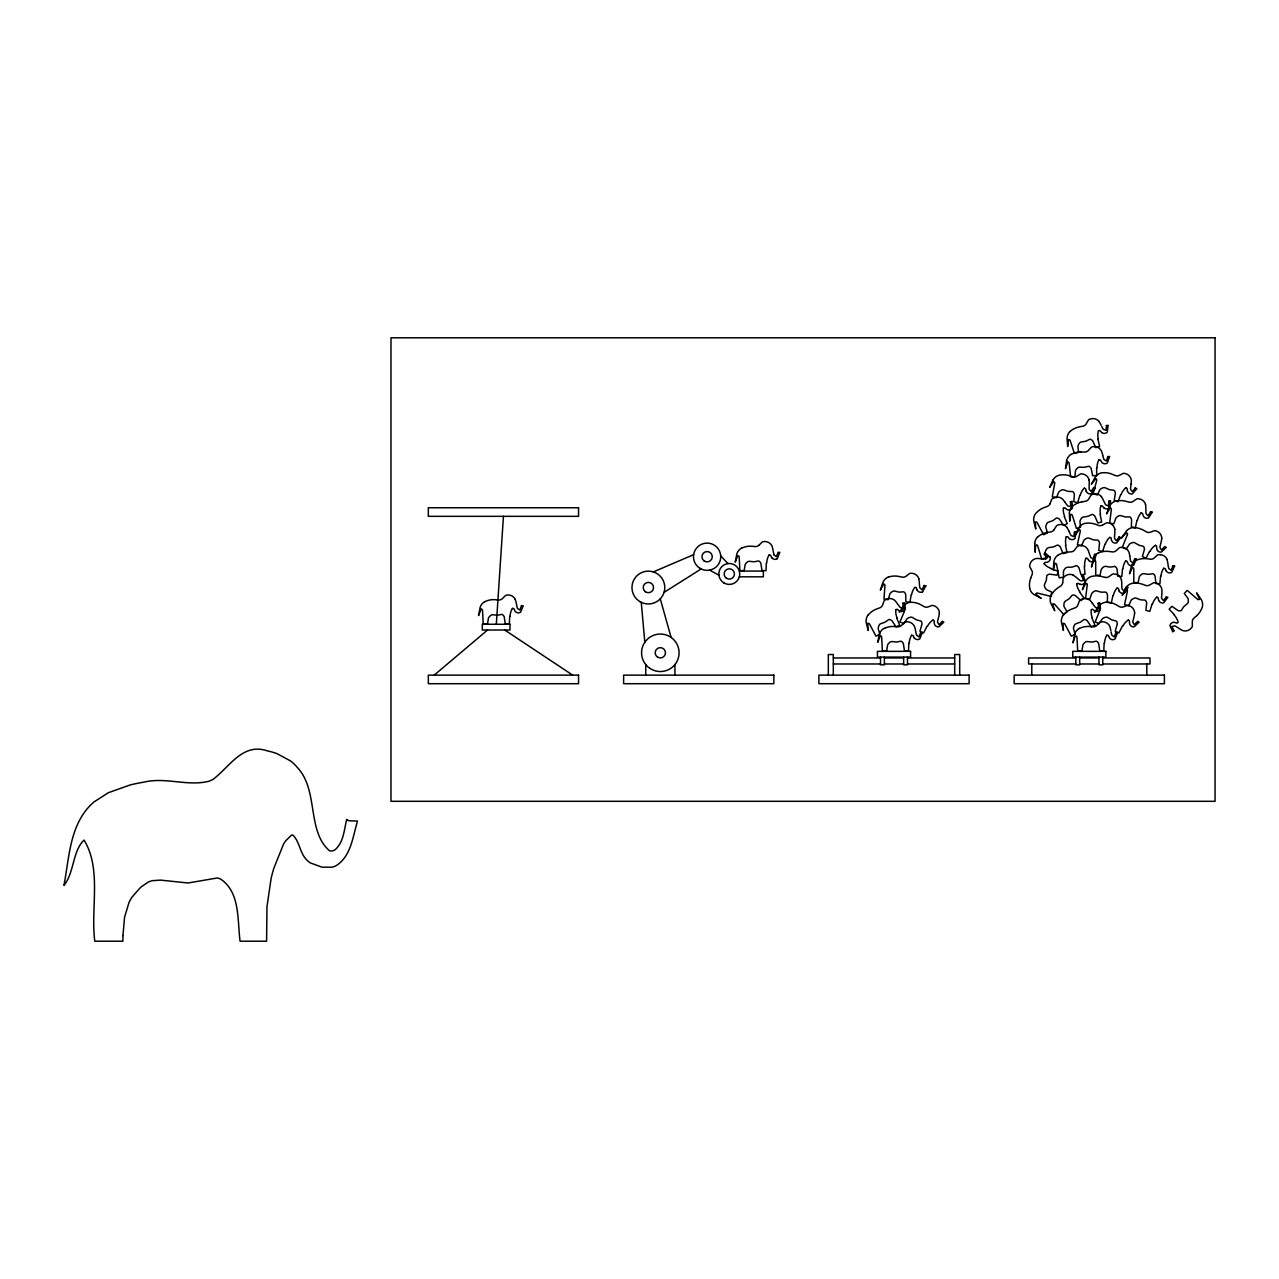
<?xml version="1.0" encoding="UTF-8"?>
<svg xmlns="http://www.w3.org/2000/svg" width="1279" height="1279" viewBox="0 0 1279 1279"><rect width="100%" height="100%" fill="white"/><g stroke="black" fill="none" stroke-linecap="round" stroke-linejoin="round"><path stroke-width="1.5" d="M1076.758 583.959L1078.021 583.256A15.572 15.572 0 0 1 1078.549 583.544L1080.371 584.455M496.332 624.264L503.446 516.332M1034.679 543.511C1036.134 563.831 1033.912 542.168 1037.253 545.142A6.011 6.011 0 0 1 1037.685 545.813L1041.634 558.907L1045.79 557.884L1045.279 551.936A6.107 6.107 0 0 1 1045.694 550.673L1045.822 550.418A11.943 11.943 0 0 1 1046.19 549.698L1047.053 548.547A3.565 3.565 0 0 1 1048.604 547.62L1053.001 546.996A6.459 6.459 0 0 0 1053.864 546.725L1057.221 545.158A2.046 2.046 0 0 1 1058.404 545.302L1059.348 545.909A8.393 8.393 0 0 1 1059.811 546.341A5.228 5.228 0 0 1 1060.307 546.9L1063.089 553.631L1067.006 552.672L1065.503 545.174M1161.796 594.191L1161.86 593.184A21.615 21.615 0 0 0 1161.828 589.203A7.978 7.978 0 0 0 1156.408 583.112L1154.377 582.728A3.965 3.965 0 0 0 1153.418 582.856L1149.485 585.095A5.116 5.116 0 0 1 1145.968 585.526L1142.051 584.119A19.984 19.984 0 0 0 1133.833 583.192L1131.931 583.464M1161.748 594.847L1161.668 595.822A22.91 22.91 0 0 0 1161.604 598.38L1163.522 600.65L1166.336 596.669A1.934 1.934 0 0 0 1167.855 597.277L1163.762 602.761A3.997 3.997 0 0 1 1158.694 600.331M1096.615 467.874L1096.695 475.516L1092.666 475.724L1091.195 468.594A5.228 5.228 0 0 0 1090.811 467.954A8.393 8.393 0 0 0 1090.443 467.443L1089.628 466.675A2.046 2.046 0 0 0 1088.493 466.291L1084.896 467.219A6.459 6.459 0 0 1 1084 467.315L1079.572 467.107A3.565 3.565 0 0 0 1077.861 467.714L1076.806 468.69A11.943 11.943 0 0 0 1076.294 469.313L1076.135 469.553A6.107 6.107 0 0 0 1075.495 470.72L1074.872 476.651L1070.603 476.875L1069.18 463.27A6.011 6.011 0 0 0 1068.892 462.534L1067.821 461.799L1065.487 468.658L1066.654 460.44M1131.052 484.149L1130.732 486.771A22.91 22.91 0 0 0 1130.54 489.329L1132.315 491.696L1135.336 487.875M1062.657 582.76L1063.185 578.268A3.965 3.965 0 0 1 1063.648 577.421L1065.135 575.998A7.978 7.978 0 0 1 1073.321 575.15M509.681 616.414L509.346 624.04L505.317 624.04L504.214 616.846A5.228 5.228 0 0 0 503.878 616.19A8.393 8.393 0 0 0 503.526 615.663L502.903 614.943A2.046 2.046 0 0 0 501.64 614.416L497.995 615.135A6.459 6.459 0 0 1 497.115 615.199L492.687 614.751A3.565 3.565 0 0 0 490.944 615.263L489.857 616.19A11.943 11.943 0 0 0 489.313 616.798L489.122 617.022A6.107 6.107 0 0 0 488.434 618.157L487.507 624.04L483.222 624.04L482.519 610.387A6.011 6.011 0 0 0 482.263 609.635L481.24 608.852L478.538 615.567L480.137 607.429A10.136 10.136 0 0 1 484.821 601.578M766.345 562.968L766.025 570.594L761.98 570.594L760.893 563.399A5.228 5.228 0 0 0 760.541 562.744A8.393 8.393 0 0 0 760.206 562.216L759.438 561.385A2.046 2.046 0 0 0 758.319 560.969L754.674 561.689A6.459 6.459 0 0 1 753.779 561.753L749.366 561.305A3.565 3.565 0 0 0 747.623 561.817L746.52 562.744A11.943 11.943 0 0 0 745.977 563.352L745.801 563.575A6.107 6.107 0 0 0 745.097 564.71L744.17 570.594L739.901 570.594L739.182 556.941A6.011 6.011 0 0 0 738.926 556.189L737.807 555.534L735.217 562.12L736.816 553.983A10.136 10.136 0 0 1 741.5 548.131M908.841 643.225L908.506 650.867L904.477 650.867L903.374 643.657A5.228 5.228 0 0 0 903.038 643.001A8.393 8.393 0 0 0 902.686 642.474L901.935 641.658A2.046 2.046 0 0 0 900.816 641.227L897.171 641.962A6.459 6.459 0 0 1 896.275 642.01L891.847 641.562A3.565 3.565 0 0 0 890.12 642.074L889.017 643.001A11.943 11.943 0 0 0 888.473 643.609L888.297 643.833A6.107 6.107 0 0 0 887.594 644.968L886.667 650.867L882.398 650.867L881.679 637.198A6.011 6.011 0 0 0 881.423 636.446L880.4 635.663L877.698 642.378L879.312 634.24A10.136 10.136 0 0 1 883.997 628.389M1104.113 643.225L1103.793 650.867L1099.764 650.867L1098.661 643.657A5.228 5.228 0 0 0 1098.325 643.001A8.393 8.393 0 0 0 1097.974 642.474L1097.206 641.658A2.046 2.046 0 0 0 1096.087 641.227L1092.442 641.962A6.459 6.459 0 0 1 1091.563 642.01L1087.134 641.562A3.565 3.565 0 0 0 1085.391 642.074L1084.304 643.001A11.943 11.943 0 0 0 1083.761 643.609L1083.569 643.833A6.107 6.107 0 0 0 1082.881 644.968L1081.954 650.867L1077.669 650.867L1076.966 637.198A6.011 6.011 0 0 0 1076.71 636.446C1074.216 632.833 1071.115 654.208 1074.584 634.24A10.136 10.136 0 0 1 1079.268 628.389M521.528 605.527L519.834 610.099L517.435 608.388A22.91 22.91 0 0 1 516.812 605.894L516.3 603.304A21.615 21.615 0 0 0 515.229 599.483M920.688 632.338L918.993 636.91L916.595 635.199M1109.548 456.555L1107.326 462.982A3.997 3.997 0 0 1 1101.747 462.231L1100.723 460.504A15.572 15.572 0 0 0 1100.468 459.944L1099.029 459.769M1115.975 632.338L1114.281 636.91L1111.883 635.199A22.91 22.91 0 0 1 1111.259 632.705L1111.131 632.082M1122.53 568.835L1121.843 576.445L1117.814 576.253L1117.047 569.011A5.228 5.228 0 0 0 1116.743 568.34A8.393 8.393 0 0 0 1116.423 567.796L1115.832 567.061A2.046 2.046 0 0 0 1114.601 566.453M1160.597 576.126L1159.909 583.736L1155.88 583.544L1155.129 576.301A5.228 5.228 0 0 0 1154.825 575.63A8.393 8.393 0 0 0 1154.505 575.086L1153.77 574.223A2.046 2.046 0 0 0 1152.683 573.743L1149.006 574.303A6.459 6.459 0 0 1 1148.11 574.319L1143.714 573.663A3.565 3.565 0 0 0 1141.955 574.095L1140.82 574.958A11.943 11.943 0 0 0 1140.244 575.534L1140.053 575.758A6.107 6.107 0 0 0 1139.301 576.861L1138.086 582.696L1133.818 582.489L1133.77 568.819A6.011 6.011 0 0 0 1133.546 568.052L1132.459 567.348L1129.549 573.791L1131.531 565.75A10.136 10.136 0 0 1 1136.487 560.138L1138.326 559.531A19.984 19.984 0 0 1 1146.576 558.699L1150.7 559.227A5.116 5.116 0 0 0 1154.058 558.108L1157.415 555.07A3.965 3.965 0 0 1 1158.31 554.734L1160.389 554.654M1127.423 534.558L1122.338 547.252L1126.207 549.059L1129.533 544.087A6.107 6.107 0 0 1 1130.636 543.351L1130.908 543.223A11.943 11.943 0 0 1 1131.643 542.904L1133.034 542.536A3.565 3.565 0 0 1 1134.825 542.792L1138.646 545.046A6.459 6.459 0 0 0 1139.477 545.366L1143.09 546.245A2.046 2.046 0 0 1 1143.938 547.092L1144.289 548.163A8.393 8.393 0 0 1 1144.385 548.787A5.228 5.228 0 0 1 1144.417 549.522L1142.387 556.525L1146.048 558.22L1149.549 551.425M1172.971 565.814L1171.052 570.306L1168.734 568.484A22.91 22.91 0 0 1 1168.239 565.973L1167.839 563.352A21.615 21.615 0 0 0 1166.96 559.483M1160.82 543.287L1161.06 542.296A21.615 21.615 0 0 0 1161.7 538.379M1063.473 508.163L1064.863 507.779A15.572 15.572 0 0 1 1065.327 508.195L1066.878 509.506A3.997 3.997 0 0 0 1072.426 508.035L1072.01 501.208A1.934 1.934 0 0 1 1070.395 501.768M1160.661 543.927L1160.421 544.87A22.91 22.91 0 0 0 1159.925 547.38L1161.412 549.954L1164.881 546.517A1.934 1.934 0 0 0 1166.272 547.364L1161.3 552.08A3.997 3.997 0 0 1 1156.712 548.819L1156.616 546.804A15.572 15.572 0 0 0 1156.648 546.197L1155.576 545.318M895.924 609.651L897.314 609.268A15.572 15.572 0 0 1 897.762 609.683L899.313 610.994A3.997 3.997 0 0 0 904.861 609.539L905.036 609.204A6.011 6.011 0 0 0 905.116 608.42L904.461 602.713A1.934 1.934 0 0 1 902.862 603.272M938.402 618.045L938.642 617.07A21.615 21.615 0 0 0 939.298 613.153M1133.69 618.045L1133.929 617.07A21.615 21.615 0 0 0 1134.585 613.153M938.242 618.684L938.003 619.628A22.91 22.91 0 0 0 937.507 622.138L938.978 624.712L942.447 621.29A1.934 1.934 0 0 0 943.838 622.154L938.85 626.838A3.997 3.997 0 0 1 934.278 623.56L934.198 621.562A15.572 15.572 0 0 0 934.214 620.939L933.158 620.059M1133.53 618.684L1133.29 619.628A22.91 22.91 0 0 0 1132.778 622.138L1134.265 624.712L1137.734 621.29A1.934 1.934 0 0 0 1139.125 622.154L1134.137 626.838A3.997 3.997 0 0 1 1129.565 623.56L1129.485 621.562A15.572 15.572 0 0 0 1129.501 620.939L1128.318 620.123M911.16 594.783L909.913 602.329L905.9 601.833L905.692 594.559A5.228 5.228 0 0 0 905.436 593.856A8.393 8.393 0 0 0 905.148 593.28L904.493 592.385A2.046 2.046 0 0 0 903.438 591.825L899.729 592.097A6.459 6.459 0 0 1 898.833 592.049L894.501 591.058A3.565 3.565 0 0 0 892.71 591.362L891.511 592.145A11.943 11.943 0 0 0 890.903 592.689L890.696 592.88A6.107 6.107 0 0 0 889.864 593.936L888.218 599.659L883.981 599.148L884.94 585.494A6.011 6.011 0 0 0 884.764 584.727L883.741 583.927L880.352 590.147L882.942 582.281A10.136 10.136 0 0 1 888.297 577.037M1174.602 566.149L1171.74 572.321A3.997 3.997 0 0 1 1166.272 571.026M924.253 585.414L921.871 589.827L919.825 587.748A22.91 22.91 0 0 1 919.521 585.222L919.441 584.247M1112.954 595.454L1111.323 602.921L1107.342 602.217L1107.518 594.943A5.228 5.228 0 0 0 1107.294 594.223A8.393 8.393 0 0 0 1107.038 593.648L1106.431 592.705A2.046 2.046 0 0 0 1105.408 592.081L1101.683 592.177A6.459 6.459 0 0 1 1100.803 592.081L1096.519 590.866A3.565 3.565 0 0 0 1094.712 591.074L1093.481 591.793A11.943 11.943 0 0 0 1092.842 592.289L1092.618 592.481A6.107 6.107 0 0 0 1091.738 593.488L1089.804 599.116L1085.583 598.38L1087.262 584.807A6.011 6.011 0 0 0 1087.134 584.023C1085.391 579.851 1078.517 600.666 1085.439 581.481A10.136 10.136 0 0 1 1091.067 576.541L1092.969 576.174A19.984 19.984 0 0 1 1101.251 576.381L1105.264 577.437M1137.015 520.265L1135.336 527.731L1131.371 527.012L1131.579 519.722A5.228 5.228 0 0 0 1131.355 519.018A8.393 8.393 0 0 0 1131.1 518.427L1130.508 517.483A2.046 2.046 0 0 0 1129.485 516.86L1125.76 516.94A6.459 6.459 0 0 1 1124.865 516.828L1120.612 515.597A3.565 3.565 0 0 0 1118.805 515.805L1117.558 516.508A11.943 11.943 0 0 0 1116.919 517.02L1116.695 517.212A6.107 6.107 0 0 0 1115.8 518.203L1113.833 523.83L1109.644 523.063L1111.371 509.506A6.011 6.011 0 0 0 1111.243 508.722L1110.396 507.763L1106.543 513.886L1109.564 506.164A10.136 10.136 0 0 1 1115.208 501.24M925.852 585.862L922.559 591.809M1093.449 558.459C1089.053 578.348 1093.097 556.957 1095.464 560.762A6.011 6.011 0 0 1 1095.687 561.529L1095.735 575.198L1100.004 575.406L1101.219 569.571A6.107 6.107 0 0 1 1101.97 568.468L1102.162 568.244A11.943 11.943 0 0 1 1102.738 567.668L1103.873 566.805A3.565 3.565 0 0 1 1105.632 566.357L1110.028 567.029A6.459 6.459 0 0 0 1110.923 567.013L1114.601 566.453M1126.527 586.789L1123.921 591.058L1121.987 588.9A22.91 22.91 0 0 1 1121.827 586.342L1121.763 583.704A21.615 21.615 0 0 0 1121.379 579.755M1150.636 511.664L1148.142 515.869L1146.08 513.742A22.91 22.91 0 0 1 1145.92 511.2L1145.872 508.562A21.615 21.615 0 0 0 1145.504 504.597M1030.698 578.172L1032.217 574.303A5.116 5.116 0 0 0 1031.945 570.77L1029.803 566.773A3.965 3.965 0 0 1 1029.707 565.83L1030.123 563.799A7.978 7.978 0 0 1 1036.39 558.475A21.615 21.615 0 0 1 1040.387 558.699L1043.009 558.939A22.91 22.91 0 0 0 1045.567 559.083M1079.796 495.309L1077.733 502.663L1073.816 501.752L1074.376 494.493A5.228 5.228 0 0 0 1074.2 493.774A8.393 8.393 0 0 0 1073.976 493.182L1073.417 492.207A2.046 2.046 0 0 0 1072.426 491.536L1068.7 491.424A6.459 6.459 0 0 1 1067.821 491.28L1063.632 489.825A3.565 3.565 0 0 0 1061.81 489.937L1060.531 490.592A11.943 11.943 0 0 0 1059.875 491.056L1059.636 491.232A6.107 6.107 0 0 0 1058.708 492.175L1056.454 497.707L1052.297 496.732L1054.711 483.27A6.011 6.011 0 0 0 1054.631 482.487L1053.688 481.591L1049.659 487.411L1053.065 479.849M1050.059 503.686L1051.642 499.449A3.965 3.965 0 0 1 1052.265 498.73L1054.072 497.691M1152.075 604.12L1149.773 611.41L1145.888 610.371L1146.687 603.128A5.228 5.228 0 0 0 1146.528 602.409A8.393 8.393 0 0 0 1146.32 601.801L1145.808 600.81A2.046 2.046 0 0 0 1144.833 600.107L1141.124 599.867A6.459 6.459 0 0 1 1140.244 599.691L1136.088 598.124A3.565 3.565 0 0 0 1134.281 598.172L1132.986 598.78A11.943 11.943 0 0 0 1132.299 599.227L1132.059 599.387A6.107 6.107 0 0 0 1131.1 600.315L1128.67 605.75L1124.545 604.647L1127.391 591.282A6.011 6.011 0 0 0 1127.343 590.482L1126.559 589.459L1122.211 595.247L1125.872 587.796A10.136 10.136 0 0 1 1131.899 583.368M1104.928 544.183L1102.61 551.473L1098.709 550.418L1099.54 543.175A5.228 5.228 0 0 0 1099.396 542.456A8.393 8.393 0 0 0 1099.189 541.848L1098.677 540.857A2.046 2.046 0 0 0 1097.702 540.138L1093.993 539.898A6.459 6.459 0 0 1 1093.113 539.722L1088.973 538.123A3.565 3.565 0 0 0 1087.166 538.155L1085.855 538.763A11.943 11.943 0 0 0 1085.184 539.194L1084.944 539.37A6.107 6.107 0 0 0 1083.968 540.282L1081.522 545.717L1077.398 544.598L1080.307 531.233A6.011 6.011 0 0 0 1080.259 530.449L1079.348 529.506L1075.111 535.182L1078.789 527.763A10.136 10.136 0 0 1 1084.848 523.351L1086.782 523.159A19.984 19.984 0 0 1 1095 524.134L1098.917 525.541A5.116 5.116 0 0 0 1102.45 525.173M1098.533 430.687L1099.972 430.543A15.572 15.572 0 0 1 1100.356 431.039L1101.651 432.59M1152.203 512.208L1148.558 517.947A3.997 3.997 0 0 1 1143.314 515.949L1142.707 514.03A15.572 15.572 0 0 0 1142.579 513.423L1141.22 512.927M1050.97 595.966L1051.85 594.255A19.984 19.984 0 0 1 1057.477 588.18L1060.915 585.846A5.116 5.116 0 0 0 1062.689 582.776M1100.931 506.068L1102.37 505.972A15.572 15.572 0 0 1 1102.738 506.452L1104.001 508.035M1066.35 536.764L1067.789 536.668A15.572 15.572 0 0 1 1068.157 537.164L1069.404 538.747M1119.221 536.796L1116.391 540.777L1114.521 538.475A22.91 22.91 0 0 1 1114.585 535.917L1114.76 533.295A21.615 21.615 0 0 0 1114.744 529.314M1120.708 494.573L1118.038 501.736L1114.201 500.489L1115.384 493.294A5.228 5.228 0 0 0 1115.256 492.575A8.393 8.393 0 0 0 1115.096 491.951L1114.617 490.944A2.046 2.046 0 0 0 1113.689 490.193L1109.996 489.761A6.459 6.459 0 0 1 1109.133 489.537L1105.056 487.747A3.565 3.565 0 0 0 1103.249 487.699L1101.922 488.242A11.943 11.943 0 0 0 1101.219 488.642L1100.979 488.802A6.107 6.107 0 0 0 1099.956 489.665L1097.254 494.989L1093.193 493.662L1096.727 480.456A6.011 6.011 0 0 0 1096.711 479.657L1095.991 478.586L1091.355 484.149L1095.384 476.907A10.136 10.136 0 0 1 1101.651 472.798L1103.585 472.702A19.984 19.984 0 0 1 1111.755 474.061L1115.592 475.66A5.116 5.116 0 0 0 1119.125 475.452L1123.17 473.406A3.965 3.965 0 0 1 1124.113 473.326L1126.144 473.79A7.978 7.978 0 0 1 1131.323 480.169A21.615 21.615 0 0 1 1131.02 484.149M1085.999 558.315L1087.438 558.363A15.572 15.572 0 0 1 1087.758 558.891L1088.845 560.586M1054.056 529.746L1056.438 525.893A3.965 3.965 0 0 1 1057.205 525.317L1059.172 524.646A7.978 7.978 0 0 1 1066.942 527.332M927.099 626.134L923.582 632.929L919.921 631.218L921.967 624.232A5.228 5.228 0 0 0 921.935 623.497A8.393 8.393 0 0 0 921.855 622.857L921.504 621.802A2.046 2.046 0 0 0 920.672 620.939L917.059 620.059A6.459 6.459 0 0 1 916.228 619.739L912.407 617.453A3.565 3.565 0 0 0 910.616 617.197L909.225 617.565A11.943 11.943 0 0 0 908.49 617.885L908.218 618.013A6.107 6.107 0 0 0 907.115 618.748L903.773 623.688L899.904 621.882L904.317 611.698L904.988 607.317L899.249 612.209L904.141 605.527A10.136 10.136 0 0 1 910.856 602.201M1122.386 626.134L1118.869 632.929L1115.208 631.218L1117.254 624.232A5.228 5.228 0 0 0 1117.222 623.497A8.393 8.393 0 0 0 1117.127 622.857L1116.791 621.802A2.046 2.046 0 0 0 1115.959 620.939L1112.346 620.059A6.459 6.459 0 0 1 1111.515 619.739L1107.694 617.453A3.565 3.565 0 0 0 1105.903 617.197L1104.512 617.565A11.943 11.943 0 0 0 1103.761 617.885L1103.505 618.013A6.107 6.107 0 0 0 1102.402 618.748L1099.061 623.688L1095.192 621.882L1100.324 609.204A6.011 6.011 0 0 0 1100.404 608.42L1099.748 602.713A1.934 1.934 0 0 1 1098.149 603.272M868.025 615.183L869.288 613.744A19.984 19.984 0 0 1 876.195 609.172L880.096 607.717A5.116 5.116 0 0 0 882.542 605.159L884.093 600.906A3.965 3.965 0 0 1 884.732 600.203L886.539 599.164A7.978 7.978 0 0 1 894.676 600.283A21.615 21.615 0 0 1 897.155 603.416L898.737 605.527A22.91 22.91 0 0 0 900.336 607.525L903.262 608.053L902.862 603.192M1063.313 615.183L1064.576 613.744A19.984 19.984 0 0 1 1071.482 609.172L1075.383 607.717A5.116 5.116 0 0 0 1077.829 605.159L1079.38 600.906A3.965 3.965 0 0 1 1080.02 600.203L1081.81 599.164A7.978 7.978 0 0 1 1089.964 600.283A21.615 21.615 0 0 1 1092.442 603.416M512.511 608.436L513.918 608.692A15.572 15.572 0 0 1 514.158 609.252L515.005 611.106A3.997 3.997 0 0 0 520.665 612.129L523.175 605.782A1.934 1.934 0 0 1 521.48 605.606M769.175 554.99L770.597 555.246A15.572 15.572 0 0 1 770.837 555.805L771.669 557.66M911.671 635.263L913.094 635.503A15.572 15.572 0 0 1 913.334 636.079L914.165 637.917M1106.943 635.263L1108.365 635.503A15.572 15.572 0 0 1 1108.605 636.079L1109.453 637.917A3.997 3.997 0 0 0 1115.096 638.94L1117.622 632.593A1.934 1.934 0 0 1 1115.928 632.418M1125.728 561.017L1127.135 561.321A15.572 15.572 0 0 1 1127.343 561.897L1128.094 563.783A3.997 3.997 0 0 0 1133.69 565.078M1163.81 568.308L1165.217 568.611A15.572 15.572 0 0 1 1165.425 569.203L1166.176 571.073M1126.511 530.881C1114.952 547.668 1126.735 529.346 1127.502 533.775A6.011 6.011 0 0 1 1127.423 534.558M777.296 558.619L779.854 552.336A1.934 1.934 0 0 1 778.16 552.16L776.369 556.733L774.099 554.942M758.927 545.254L762.156 542.088A3.965 3.965 0 0 1 763.035 541.704L765.098 541.529A7.978 7.978 0 0 1 772.004 545.989A21.615 21.615 0 0 1 772.932 549.874L773.475 552.448A22.91 22.91 0 0 0 774.083 554.942M1133.658 565.03L1136.519 558.859A1.934 1.934 0 0 1 1134.841 558.603L1132.97 563.016L1130.652 561.177A22.91 22.91 0 0 1 1130.156 558.667L1129.757 556.061M1070.107 431.487L1071.594 430.272A19.984 19.984 0 0 1 1079.172 426.914L1083.249 426.147A5.116 5.116 0 0 0 1086.111 424.02L1088.349 420.088A3.965 3.965 0 0 1 1089.1 419.496L1091.035 418.777A7.978 7.978 0 0 1 1098.869 421.239M1196.76 615.631L1193.643 618.396A5.116 5.116 0 0 0 1192.284 621.674L1192.364 626.198A3.965 3.965 0 0 1 1192.028 627.094L1190.717 628.708A7.978 7.978 0 0 1 1182.723 630.579A21.615 21.615 0 0 1 1179.27 628.565L1177.032 627.158A22.91 22.91 0 0 0 1174.825 625.863L1171.9 626.422L1174.026 630.819M1072.489 506.276L1073.992 505.093A19.984 19.984 0 0 1 1081.634 501.896M1117.127 588.1L1118.486 588.58A15.572 15.572 0 0 1 1118.629 589.187L1119.141 591.154M1037.909 536.78L1039.427 535.613A19.984 19.984 0 0 1 1047.085 532.464L1051.194 531.808A5.116 5.116 0 0 0 1054.088 529.762M434.205 675.136L487.571 630.019M1084.352 488.194L1085.679 488.754A15.572 15.572 0 0 1 1085.791 489.361L1086.191 491.344M1156.855 597.165L1158.166 597.757A15.572 15.572 0 0 1 1158.262 598.38L1158.598 600.363M1057.701 555.438L1059.332 554.431A19.984 19.984 0 0 1 1067.278 552.08L1071.434 551.841A5.116 5.116 0 0 0 1074.52 550.098L1077.254 546.485A3.965 3.965 0 0 1 1078.069 546.005L1080.1 545.525A7.978 7.978 0 0 1 1087.55 548.995A21.615 21.615 0 0 1 1089.021 552.704L1089.9 555.198A22.91 22.91 0 0 0 1090.843 557.58L1093.497 558.939L1094.536 554.159A1.934 1.934 0 0 0 1096.167 554.127L1094.536 560.778A3.997 3.997 0 0 1 1088.925 560.522M1125.856 487.859L1127.135 488.53A15.572 15.572 0 0 1 1127.183 489.154L1127.407 491.168M664.041 592.369L701.148 568.979M1091.435 493.566L1095.352 488.018A1.934 1.934 0 0 1 1093.753 487.459L1091.115 491.472L1089.164 489.249A22.91 22.91 0 0 1 1089.132 486.691L1089.212 484.054A21.615 21.615 0 0 0 1089.053 480.089M1071.099 454.445L1072.809 453.581A19.984 19.984 0 0 1 1080.915 451.935M1102.418 525.141L1106.367 522.935A3.965 3.965 0 0 1 1107.326 522.807L1109.357 523.175A7.978 7.978 0 0 1 1114.84 529.298M484.885 601.674L486.644 600.89A19.984 19.984 0 0 1 494.829 599.675L496.38 599.835M741.548 548.227L743.307 547.444A19.984 19.984 0 0 1 751.492 546.229L755.649 546.565A5.116 5.116 0 0 0 758.943 545.27M884.045 628.485L885.803 627.717M1079.332 628.485L1081.091 627.717A19.984 19.984 0 0 1 1089.276 626.486L1093.417 626.822A5.116 5.116 0 0 0 1096.727 625.527L1099.924 622.345A3.965 3.965 0 0 1 1100.803 621.962L1102.882 621.786A7.978 7.978 0 0 1 1109.772 626.246A21.615 21.615 0 0 1 1110.716 630.131L1110.875 630.787M1098.453 552.928L1100.244 552.24A19.984 19.984 0 0 1 1108.493 551.409L1112.618 551.936A5.116 5.116 0 0 0 1115.975 550.817L1119.333 547.78A3.965 3.965 0 0 1 1120.228 547.444L1122.307 547.364A7.978 7.978 0 0 1 1128.973 552.144A21.615 21.615 0 0 1 1129.725 556.061M653.313 571.905L693.65 554.67M888.345 577.133L890.184 576.573A19.984 19.984 0 0 1 898.45 576.365L902.526 577.197A5.116 5.116 0 0 0 905.964 576.317L909.545 573.536A3.965 3.965 0 0 1 910.456 573.28L912.535 573.344A7.978 7.978 0 0 1 918.834 578.62M1115.256 501.352L1117.127 500.888M1081.634 501.912L1085.743 501.208A5.116 5.116 0 0 0 1088.637 499.146L1090.955 495.261A3.965 3.965 0 0 1 1091.722 494.685L1093.673 494.014A7.978 7.978 0 0 1 1101.459 496.636M1045.567 559.051L1047.901 557.244L1044.016 554.303A1.934 1.934 0 0 0 1044.671 552.8M1133.226 527.635L1135.144 527.667M910.856 602.313L912.774 602.345A19.984 19.984 0 0 1 920.72 604.695L924.333 606.758A5.116 5.116 0 0 0 927.883 606.981L932.135 605.447A3.965 3.965 0 0 1 933.094 605.479L935.029 606.182A7.978 7.978 0 0 1 939.41 613.137M1106.143 602.313L1108.062 602.345A19.984 19.984 0 0 1 1116.007 604.695L1119.621 606.758A5.116 5.116 0 0 0 1123.154 606.981L1127.407 605.447A3.965 3.965 0 0 1 1128.366 605.479L1130.316 606.182A7.978 7.978 0 0 1 1134.681 613.137M1094.264 446.531L1092.202 446.819A3.965 3.965 0 0 0 1091.339 447.234L1088.285 450.576A5.116 5.116 0 0 1 1085.072 452.063L1080.915 451.951M739.342 571.073L763.371 571.073L763.371 576.829L739.342 576.829M833.316 657.966L880.528 657.966M884.381 657.966L903.645 657.966M907.482 657.966L954.694 657.966M1075.815 657.966L1028.604 657.966L1028.604 663.977L1075.815 663.977M1079.652 657.966L1098.933 657.966M1102.77 657.966L1149.981 657.966L1149.981 663.977L1102.77 663.977M833.316 663.977L880.528 663.977M884.381 663.977L903.645 663.977M907.482 663.977L954.694 663.977M1079.652 663.977L1098.933 663.977M497.083 599.899L498.97 600.011A5.116 5.116 0 0 0 502.279 598.716L505.477 595.534A3.965 3.965 0 0 1 506.356 595.151L508.434 594.975A7.978 7.978 0 0 1 515.325 599.435M1051.002 568.803L1058.229 571.313L1057.062 575.182L1049.851 574.159A5.228 5.228 0 0 0 1049.116 574.287A8.393 8.393 0 0 0 1048.508 574.463L1047.661 574.863A2.046 2.046 0 0 0 1046.766 575.902L1046.414 579.611A6.459 6.459 0 0 1 1046.222 580.474L1044.511 584.583A3.565 3.565 0 0 0 1044.495 586.39L1045.071 587.716A11.943 11.943 0 0 0 1045.487 588.404L1045.646 588.644A6.107 6.107 0 0 0 1046.542 589.635L1051.914 592.241L1050.667 596.334L1037.397 593.056A6.011 6.011 0 0 0 1036.598 593.088L1035.638 593.968L1041.202 598.364L1033.88 594.479A10.136 10.136 0 0 1 1029.627 588.292M709.637 570.114L718.91 575.198M1044.735 552.8L1050.027 557.068M504.725 630.019L572.688 675.136M1094.6 610.994L1093.049 609.683A15.572 15.572 0 0 0 1092.602 609.268L1091.211 609.651A17.251 17.251 0 0 0 1092.362 617.917M720.716 555.853L727.927 563.575M1174.41 614.735L1169.134 609.204L1171.932 606.294L1177.879 610.499A5.228 5.228 0 0 0 1178.583 610.707A8.393 8.393 0 0 0 1179.206 610.818L1180.325 610.834A2.046 2.046 0 0 0 1181.412 610.339L1183.411 607.205A6.459 6.459 0 0 1 1183.986 606.518L1187.392 603.64A3.565 3.565 0 0 0 1188.223 602.041L1188.319 600.602A11.943 11.943 0 0 0 1188.255 599.787L1188.223 599.499A6.107 6.107 0 0 0 1187.887 598.22L1184.29 593.456L1187.248 590.386L1197.576 599.339A6.011 6.011 0 0 0 1198.295 599.675L1199.542 599.339L1196.616 592.88L1201.365 599.691A10.136 10.136 0 0 1 1202.324 607.109L1201.557 608.9A19.984 19.984 0 0 1 1196.76 615.647M1064.736 501.896L1066.286 504.038A22.91 22.91 0 0 0 1067.885 506.02L1070.827 506.548L1070.411 501.672M1092.474 603.384L1094.025 605.527A22.91 22.91 0 0 0 1095.623 607.525L1098.549 608.053L1098.149 603.192M1044.128 563.687L1044.847 562.504A15.572 15.572 0 0 1 1045.455 562.44L1047.469 562.168A3.997 3.997 0 0 0 1050.091 557.052M1079.524 591.937L1084.064 598.092L1080.915 600.618L1075.559 595.694A5.228 5.228 0 0 0 1074.872 595.39A8.393 8.393 0 0 0 1074.264 595.199L1073.161 595.039A2.046 2.046 0 0 0 1072.01 595.406L1069.628 598.252A6.459 6.459 0 0 1 1068.972 598.86L1065.247 601.274A3.565 3.565 0 0 0 1064.208 602.761L1063.936 604.168A11.943 11.943 0 0 0 1063.888 604.983L1063.888 605.271A6.107 6.107 0 0 0 1064.048 606.598L1067.022 611.778L1063.68 614.448L1054.583 604.232A6.011 6.011 0 0 0 1053.912 603.816L1052.633 603.992L1054.727 610.754L1050.874 603.416A10.136 10.136 0 0 1 1050.874 595.918M1081.97 576.03L1083.505 580.65L1080.563 580.826A22.91 22.91 0 0 1 1078.517 579.259L1076.502 577.58A21.615 21.615 0 0 0 1073.273 575.246M1101.139 425.331L1100.835 424.724A21.615 21.615 0 0 0 1098.805 421.319M1101.731 426.531L1102.018 427.09A22.91 22.91 0 0 0 1103.249 429.328L1106.047 430.336L1106.463 425.475M1068.796 530.881L1069.228 531.792M1069.5 532.384L1069.915 533.263A22.91 22.91 0 0 0 1071.083 535.549L1073.864 536.62L1074.408 531.776A1.934 1.934 0 0 0 1076.039 531.568M917.091 590.163L916.483 588.228A15.572 15.572 0 0 0 916.324 587.637L914.933 587.221A17.251 17.251 0 0 0 911.543 594.831M1064.304 516.572L1067.262 523.623L1063.6 525.333L1059.556 519.29A5.228 5.228 0 0 0 1058.964 518.842A8.393 8.393 0 0 0 1058.42 518.507L1057.381 518.091A2.046 2.046 0 0 0 1056.182 518.171L1053.193 520.393A6.459 6.459 0 0 1 1052.409 520.825L1048.22 522.28A3.565 3.565 0 0 0 1046.861 523.495L1046.27 524.79A11.943 11.943 0 0 0 1046.03 525.573L1045.966 525.861A6.107 6.107 0 0 0 1045.806 527.172L1047.469 532.911L1043.6 534.718L1037.157 522.663A6.011 6.011 0 0 0 1036.598 522.088L1035.319 521.96L1035.766 529.042L1033.752 521.001A10.136 10.136 0 0 1 1035.51 513.71L1036.853 512.319A19.984 19.984 0 0 1 1043.744 507.731L1047.645 506.276A5.116 5.116 0 0 0 1050.091 503.702M1092.01 618.061L1094.936 625.127L1091.291 626.822L1087.246 620.763A5.228 5.228 0 0 0 1086.654 620.315A8.393 8.393 0 0 0 1086.127 619.979L1085.247 619.596A2.046 2.046 0 0 0 1083.889 619.644L1080.899 621.85A6.459 6.459 0 0 1 1080.1 622.281L1075.911 623.736A3.565 3.565 0 0 0 1074.552 624.935L1073.944 626.246A11.943 11.943 0 0 0 1073.72 627.014L1073.641 627.302A6.107 6.107 0 0 0 1073.497 628.628L1075.143 634.352L1071.274 636.159L1064.847 624.088A6.011 6.011 0 0 0 1064.304 623.512L1063.041 623.225L1063.425 630.451L1061.442 622.409A10.136 10.136 0 0 1 1063.217 615.119M896.723 618.061L899.665 625.127L896.003 626.822L891.959 620.763A5.228 5.228 0 0 0 891.383 620.315A8.393 8.393 0 0 0 890.839 619.979L889.8 619.564A2.046 2.046 0 0 0 888.601 619.644L885.612 621.85A6.459 6.459 0 0 1 884.828 622.281L880.623 623.736A3.565 3.565 0 0 0 879.265 624.935L878.673 626.246A11.943 11.943 0 0 0 878.433 627.014L878.353 627.302A6.107 6.107 0 0 0 878.209 628.628L879.856 634.352L875.987 636.159L869.56 624.088A6.011 6.011 0 0 0 869.017 623.512L867.754 623.225L868.153 630.451L866.171 622.409A10.136 10.136 0 0 1 867.945 615.119M660.268 598.844L671.123 637.454M1102.802 455.436L1102.546 454.445A21.615 21.615 0 0 0 1101.283 450.688A7.978 7.978 0 0 0 1094.264 446.563M1102.962 456.075L1103.185 457.019A22.91 22.91 0 0 0 1103.921 459.465L1106.431 461.048L1107.886 456.395A1.934 1.934 0 0 0 1109.517 456.491M915.78 631.762L915.972 632.721A22.91 22.91 0 0 0 916.563 635.199M915.652 631.107L915.46 630.115A21.615 21.615 0 0 0 914.405 626.294A7.978 7.978 0 0 0 907.594 621.802L905.532 621.962A3.965 3.965 0 0 0 904.653 622.345L901.423 625.511A5.116 5.116 0 0 1 898.13 626.838L893.989 626.502A19.984 19.984 0 0 0 885.803 627.733M1029.739 588.276L1029.499 586.374A19.984 19.984 0 0 1 1030.698 578.172M1097.926 439.113L1099.636 446.563L1095.751 447.634L1092.778 440.983A5.228 5.228 0 0 0 1092.282 440.44A8.393 8.393 0 0 0 1091.802 440.024L1090.843 439.432A2.046 2.046 0 0 0 1089.66 439.321L1086.335 440.999A6.459 6.459 0 0 1 1085.487 441.287L1081.107 442.022A3.565 3.565 0 0 0 1079.572 442.982L1078.757 444.165A11.943 11.943 0 0 0 1078.389 444.884L1078.277 445.156A6.107 6.107 0 0 0 1077.909 446.435L1078.565 452.366L1074.456 453.501L1070.139 440.52A6.011 6.011 0 0 0 1069.692 439.864L1068.445 439.512L1067.677 446.563L1067.07 438.297A10.136 10.136 0 0 1 1070.043 431.407M1100.132 514.494L1101.683 521.976L1097.782 522.967L1094.952 516.252A5.228 5.228 0 0 0 1094.456 515.693A8.393 8.393 0 0 0 1093.993 515.261L1093.049 514.654A2.046 2.046 0 0 0 1091.85 514.51L1088.509 516.124A6.459 6.459 0 0 1 1087.646 516.396L1083.265 517.036A3.565 3.565 0 0 0 1081.698 517.963L1080.851 519.13A11.943 11.943 0 0 0 1080.483 519.85L1080.355 520.105A6.107 6.107 0 0 0 1079.956 521.384L1080.499 527.316L1076.358 528.371L1072.33 515.293A6.011 6.011 0 0 0 1071.898 514.638L1070.651 514.27L1069.74 521.288L1069.308 513.007A10.136 10.136 0 0 1 1072.41 506.196M641.259 602.329L644.808 642.282M919.393 583.592L919.329 582.584A21.615 21.615 0 0 0 918.738 578.652M1108.957 501.032L1108.333 506.004L1105.68 504.805A22.91 22.91 0 0 1 1104.48 502.551L1103.345 500.169A21.615 21.615 0 0 0 1101.379 496.716M1076.071 531.632L1075.095 538.347A3.997 3.997 0 0 1 1069.484 538.667M1084.304 566.597L1085.04 574.207L1081.043 574.767L1078.964 567.78A5.228 5.228 0 0 0 1078.533 567.173A8.393 8.393 0 0 0 1078.117 566.693L1077.238 565.989A2.046 2.046 0 0 0 1076.071 565.718L1072.569 566.949A6.459 6.459 0 0 1 1071.69 567.141L1067.262 567.3A3.565 3.565 0 0 0 1065.599 568.052L1064.64 569.123A11.943 11.943 0 0 0 1064.192 569.794L1064.048 570.05A6.107 6.107 0 0 0 1063.504 571.265L1063.409 577.229L1059.172 577.82L1056.566 564.391A6.011 6.011 0 0 0 1056.214 563.687L1055.015 563.192L1053.352 570.066L1053.816 561.801A10.136 10.136 0 0 1 1057.637 555.358M1146.815 663.977L1146.815 675.136M1102.77 657.102L1102.77 664.824L1098.933 664.824L1098.933 657.102M1079.652 657.102L1079.652 664.824L1075.815 664.824L1075.815 657.102M1031.785 663.977L1031.785 675.136M959.698 675.136L959.698 654.528L954.694 654.528L954.694 675.136M907.482 657.102L907.482 664.824L903.645 664.824L903.645 657.102M884.381 657.102L884.381 664.824L880.528 664.824L880.528 657.102M833.316 675.136L833.316 654.528L828.328 654.528L828.328 675.136M674.928 664.552L674.928 675.136M645.735 664.552L645.735 675.136M510.049 616.43A17.251 17.251 0 0 1 512.383 608.372M1094.648 610.914A3.997 3.997 0 0 0 1100.148 609.539L1099.94 607.221L1094.52 612.209L1099.412 605.527A10.136 10.136 0 0 1 1106.127 602.201M1126.463 586.853A1.934 1.934 0 0 0 1128.094 587.269L1124.497 593.088A3.997 3.997 0 0 1 1119.237 591.106M1113.338 595.534A17.251 17.251 0 0 1 1117.031 588.02M1105.264 577.453A5.116 5.116 0 0 0 1108.749 576.749L1112.458 574.159A3.965 3.965 0 0 1 1113.385 573.935L1115.464 574.127A7.978 7.978 0 0 1 1121.475 579.707M927.451 626.31A17.251 17.251 0 0 1 932.951 620.011M1084.688 566.549A17.251 17.251 0 0 1 1085.871 558.268M1122.898 568.867A17.251 17.251 0 0 1 1125.616 560.937M1093.465 558.459A10.136 10.136 0 0 1 1098.405 552.832M1051.13 568.436A17.251 17.251 0 0 1 1044.112 563.879M1065.871 545.094A17.251 17.251 0 0 1 1066.222 536.732M1034.695 543.511A10.136 10.136 0 0 1 1037.829 536.716M1066.862 527.412A21.615 21.615 0 0 1 1068.764 530.881M1119.157 536.86A1.934 1.934 0 0 0 1120.74 537.42L1116.631 542.888A3.997 3.997 0 0 1 1111.563 540.425L1111.131 538.475A15.572 15.572 0 0 0 1111.051 537.851L1109.756 537.244A17.251 17.251 0 0 0 1105.296 544.294M925.836 585.814A1.934 1.934 0 0 1 924.189 585.494M922.575 591.857A3.997 3.997 0 0 1 917.187 590.115M1108.941 501.128A1.934 1.934 0 0 0 1110.588 500.824L1109.692 507.603A3.997 3.997 0 0 1 1104.065 507.955M1100.5 514.414A17.251 17.251 0 0 1 1100.803 506.036M1091.451 493.63A3.997 3.997 0 0 1 1086.287 491.312M1080.163 495.405A17.251 17.251 0 0 1 1084.256 488.098M1053.081 479.865A10.136 10.136 0 0 1 1058.964 475.228L1060.883 474.973A19.984 19.984 0 0 1 1069.132 475.628L1073.097 476.907A5.116 5.116 0 0 0 1076.598 476.396L1080.451 474.013A3.965 3.965 0 0 1 1081.394 473.854L1083.441 474.141A7.978 7.978 0 0 1 1089.148 480.057M1135.272 487.938A1.934 1.934 0 0 0 1136.823 488.562L1132.459 493.822A3.997 3.997 0 0 1 1127.518 491.136M1121.059 494.701A17.251 17.251 0 0 1 1125.76 487.763M1106.447 425.571A1.934 1.934 0 0 0 1108.094 425.236L1107.326 432.03A3.997 3.997 0 0 1 1101.731 432.51M1098.293 439.033A17.251 17.251 0 0 1 1098.405 430.655M1096.998 467.874A17.251 17.251 0 0 1 1098.917 459.721M1066.67 460.456A10.136 10.136 0 0 1 1071.035 454.365M1064.656 516.428A17.251 17.251 0 0 1 1063.345 508.147M1054.072 497.723A7.978 7.978 0 0 1 1062.209 498.794A21.615 21.615 0 0 1 1064.704 501.912M1152.187 512.144A1.934 1.934 0 0 1 1150.572 511.744M1137.399 520.345A17.251 17.251 0 0 1 1141.124 512.847M1117.127 500.92A19.984 19.984 0 0 1 1125.392 501.144L1129.421 502.215A5.116 5.116 0 0 0 1132.89 501.544L1136.615 498.97A3.965 3.965 0 0 1 1137.559 498.762L1139.621 498.954A7.978 7.978 0 0 1 1145.616 504.565M1149.885 551.585A17.251 17.251 0 0 1 1155.385 545.27M1126.511 530.897A10.136 10.136 0 0 1 1133.21 527.54M1135.144 527.699A19.984 19.984 0 0 1 1143.09 530.002L1146.719 532.048A5.116 5.116 0 0 0 1150.253 532.256L1154.505 530.705A3.965 3.965 0 0 1 1155.465 530.737L1157.415 531.44A7.978 7.978 0 0 1 1161.812 538.379M1174.57 566.085A1.934 1.934 0 0 1 1172.923 565.894M1160.98 576.158A17.251 17.251 0 0 1 1163.698 568.228M1160.373 554.67A7.978 7.978 0 0 1 1167.056 559.435M1081.986 576.11A1.934 1.934 0 0 0 1083.345 575.166L1085.359 581.705A3.997 3.997 0 0 1 1080.403 584.359M1079.844 591.713A17.251 17.251 0 0 1 1076.614 583.975M1152.427 604.232A17.251 17.251 0 0 1 1156.776 597.069M777.328 558.683A3.997 3.997 0 0 1 771.765 557.596M766.729 562.984A17.251 17.251 0 0 1 769.063 554.926M920.656 632.418A1.934 1.934 0 0 0 922.319 632.529L919.777 638.892A3.997 3.997 0 0 1 914.261 637.853M909.225 643.241A17.251 17.251 0 0 1 911.559 635.183M897.075 617.917A17.251 17.251 0 0 1 895.796 609.635M1104.496 643.241A17.251 17.251 0 0 1 1106.831 635.183M1122.722 626.31A17.251 17.251 0 0 1 1128.238 620.011M1173.994 630.739A1.934 1.934 0 0 0 1172.763 631.858L1169.933 625.623A3.997 3.997 0 0 1 1174.522 622.361L1176.44 622.921A15.572 15.572 0 0 0 1177.016 623.145L1178.183 622.297A17.251 17.251 0 0 0 1174.138 614.991M122.944 935.525L122.88 941.216L94.79 941.216C90.473 908.857 101.936 869.049 84.03 840.079C72.439 851.174 74.39 872.422 63.95 885.436C68.826 860.239 69.386 832.165 85.517 810.87A58.866 58.866 0 0 1 94.118 801.853L108.363 792.708L130.138 784.97A145.246 145.246 0 0 1 143.552 782.22C165.119 776.769 187.214 786.553 208.557 781.341A30.025 30.025 0 0 0 213.049 779.375C229.596 766.984 242.77 742.172 267.711 750.981A63.007 63.007 0 0 1 276.967 753.619L290.429 760.877A43.822 43.822 0 0 1 297.623 767.8C318.743 790.598 306.624 830.822 329.502 850.791A6.651 6.651 0 0 0 332.044 850.935A7.434 7.434 0 0 0 334.666 850.055C343.651 842.877 344.115 829.751 346.705 819.391A8.266 8.266 0 0 0 348.783 820.734L357.512 821.054C352.844 836.482 351.022 856.754 335.801 865.851A18.386 18.386 0 0 1 332.028 867.194L322.116 867.21L310.365 862.925A20.16 20.16 0 0 1 306.864 860.048C299.814 853.301 299.814 842.014 293.099 835.267A2.43 2.43 0 0 0 291.548 835.091L285.697 840.815A47.883 47.883 0 0 0 283.426 844.364L273.85 868.265A150.762 150.762 0 0 0 271.132 878.321L266.975 906.731L266.592 941.216L240.068 941.216C237.302 920.592 240.452 891.975 220.372 878.945A12.806 12.806 0 0 0 217.11 878.002L188.061 882.99L160.435 880.112L152.345 880.687A22.303 22.303 0 0 0 148.172 882.126L140.722 887.226L132.392 896.627A39.633 39.633 0 0 0 129.003 902.478L124.575 917.219L122.944 935.525M1215.05 337.784L390.99 337.784L390.99 801.309L1215.05 801.309L1215.05 337.784M578.556 507.747L428.337 507.747L428.337 516.332L578.556 516.332L578.556 507.747M510.001 624.264L482.295 624.264L482.295 630.019L510.001 630.019L510.001 624.264M910.568 651.347L877.458 651.347L877.458 657.102L910.568 657.102L910.568 651.347M1105.855 651.347L1072.745 651.347L1072.745 657.102L1105.855 657.102L1105.855 651.347M578.556 675.136L428.337 675.136L428.337 683.705L578.556 683.705L578.556 675.136M773.843 675.136L623.624 675.136L623.624 683.705L773.843 683.705L773.843 675.136M969.114 675.136L818.896 675.136L818.896 683.705L969.114 683.705L969.114 675.136M1164.402 675.136L1014.183 675.136L1014.183 683.705L1164.402 683.705L1164.402 675.136M657.758 657.246A5.148 5.148 0 0 0 665.48 652.786A5.148 5.148 0 0 0 657.758 648.325A5.148 5.148 0 0 0 657.758 657.246M645.351 591.713A5.148 5.148 0 0 0 653.505 588.068A5.148 5.148 0 0 0 646.263 582.84A5.148 5.148 0 0 0 645.351 591.713M726.36 578.188A5.148 5.148 0 0 0 734.434 574.367A5.148 5.148 0 0 0 727.08 569.299A5.148 5.148 0 0 0 726.36 578.188M704.185 560.969A5.148 5.148 0 0 0 712.259 557.148A5.148 5.148 0 0 0 704.905 552.064A5.148 5.148 0 0 0 704.185 560.969M649.54 668.118A18.737 18.737 0 0 0 679.005 654.464A18.737 18.737 0 0 0 652.45 635.775A18.737 18.737 0 0 0 649.54 668.118M640.012 601.658A16.403 16.403 0 0 0 664.776 587.732A16.403 16.403 0 0 0 640.331 573.248A16.403 16.403 0 0 0 640.012 601.658M724.042 583A10.456 10.456 0 0 0 739.758 573.983A10.456 10.456 0 0 0 724.09 564.886A10.456 10.456 0 0 0 724.042 583M699.933 568.308A13.621 13.621 0 0 0 720.732 557.164A13.621 13.621 0 0 0 700.668 544.726A13.621 13.621 0 0 0 699.933 568.308"/></g></svg>
